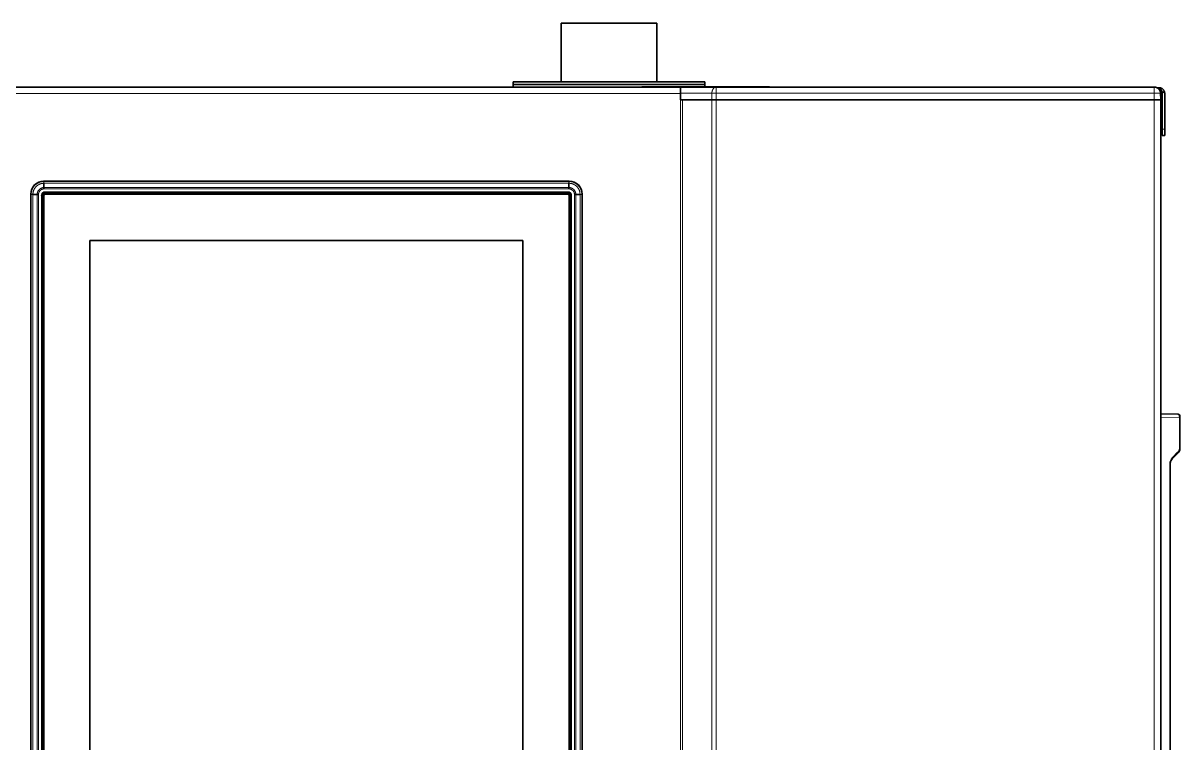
# Model space of a CAD drawing. Header units: inches. Extents: x -1096 to 3103, y -191 to 3207.
# Drawn here: x 1437.7 to 1800, y 1693.8 to 1919.1 of the extents above; entities that cross this region are included whole.
import ezdxf

# ---------------------------------------------------------------- set-up
doc = ezdxf.new("R2010")
doc.units = ezdxf.units.IN

msp = doc.modelspace()

# ---------------------------------------------------------------- linework, layer by layer
at = {"lineweight": 35}
for p, q in [((1606.18, 1919.14), (1636.18, 1919.14)), ((1606.18, 1919.14), (1606.18, 1900.74)), ((1636.18, 1900.74), (1636.18, 1919.14)), ((1409.38, 1899.14), (1643.55, 1899.14)), ((1591.18, 1900.74), (1651.18, 1900.74)), ((1591.18, 1900.74), (1591.18, 1899.94)), ((1591.18, 1899.94), (1651.18, 1899.94)), ((1591.18, 1899.94), (1591.18, 1899.14)), ((1591.18, 1899.94), (1651.18, 1899.94)), ((1631.46, 1899.24), (1671.46, 1899.24)), ((1631.46, 1899.14), (1631.46, 1899.24)), ((1643.55, 1899.14), (1643.55, 1897.14)), ((1643.56, 1898.94), (1643.55, 1898.94)), ((1643.56, 1897.18), (1643.56, 1899.14)), ((1643.56, 1899.14), (1654.81, 1899.14)), ((1651.18, 1899.94), (1651.18, 1900.74)), ((1651.18, 1899.14), (1651.18, 1899.94)), ((1654.81, 1899.14), (1791.93, 1899.14)), ((1671.46, 1899.14), (1671.46, 1899.24)), ((1793.36, 1898.94), (1792.8, 1898.94)), ((1793.36, 1898.94), (1793.41, 1898.94)), ((1793.37, 1898.94), (1793.36, 1898.94)), ((1643.55, 1897.85), (1643.55, 1897.14)), ((1643.55, 1897.14), (1643.55, 1895.14)), ((1643.55, 1895.14), (1643.55, 1897.14)), ((1644.26, 1895.14), (1643.55, 1895.14)), ((1643.56, 1897.18), (1643.56, 1895.14)), ((1653.38, 1895.14), (1644.26, 1895.14)), ((1653.38, 1895.14), (1644.26, 1895.14)), ((1654.79, 1895.14), (1653.38, 1895.14)), ((1654.79, 1895.14), (1653.38, 1895.14)), ((1791.96, 1895.14), (1654.79, 1895.14)), ((1791.96, 1895.14), (1654.79, 1895.14)), ((1793.96, 1895.14), (1791.96, 1895.14)), ((1793.96, 1895.14), (1791.96, 1895.14)), ((1793.93, 1897.18), (1793.96, 1895.14)), ((1793.96, 1895.14), (1793.96, 1263.14)), ((1794.41, 1897.66), (1794.41, 1897.14)), ((1794.41, 1897.44), (1794.41, 1897.14)), ((1794.41, 1897.14), (1794.41, 1885.94)), ((1794.41, 1897.14), (1794.41, 1885.94)), ((1795.21, 1897.14), (1795.21, 1885.94)), ((1794.41, 1883.94), (1794.41, 1885.94)), ((1795.21, 1883.94), (1794.41, 1883.94)), ((1795.21, 1883.94), (1795.21, 1885.94)), ((1608.77, 1869.64), (1444.16, 1869.64)), ((1440.16, 1865.65), (1440.16, 1492.64)), ((1444.66, 1865.89), (1608.26, 1865.89)), ((1608.26, 1865.59), (1444.66, 1865.59)), ((1612.76, 1492.64), (1612.76, 1865.65)), ((1443.91, 1493.14), (1443.91, 1865.14)), ((1444.21, 1865.14), (1444.21, 1493.14)), ((1608.71, 1493.14), (1608.71, 1865.14)), ((1609.01, 1865.14), (1609.01, 1493.14)), ((1458.66, 1851.12), (1458.66, 1634.16)), ((1594.26, 1851.12), (1458.66, 1851.12)), ((1594.26, 1634.16), (1594.26, 1851.12)), ((1793.96, 1796.79), (1799.47, 1796.69)), ((1799.96, 1796.19), (1799.96, 1795.7)), ((1799.96, 1795.7), (1799.96, 1785.97)), ((1799.38, 1784.55), (1797.55, 1782.73)), ((1796.96, 1781.31), (1796.96, 1773.23)), ((1796.96, 1773.23), (1796.96, 1590.22))]:
    msp.add_line(p, q, dxfattribs=at)
at = {"lineweight": 13}
for p, q in [((1409.38, 1897.14), (1643.55, 1897.14)), ((1643.55, 1897.14), (1643.55, 1895.14)), ((1643.55, 1895.14), (1643.55, 1263.14)), ((1653.4, 1897.18), (1643.56, 1897.18)), ((1644.26, 1895.14), (1644.26, 1263.14)), ((1653.38, 1895.14), (1653.4, 1897.18)), ((1653.38, 1895.14), (1653.38, 1263.14)), ((1791.96, 1897.18), (1654.79, 1897.18)), ((1654.79, 1897.18), (1654.79, 1895.14)), ((1654.79, 1895.14), (1654.79, 1263.14)), ((1791.96, 1895.14), (1791.96, 1897.18)), ((1791.96, 1895.14), (1791.96, 1662.88)), ((1794.41, 1897.14), (1793.93, 1897.14)), ((1794.41, 1885.94), (1795.21, 1885.94)), ((1444.16, 1869.64), (1444.23, 1869.57)), ((1444.26, 1869.57), (1608.66, 1869.57)), ((1608.7, 1869.57), (1608.77, 1869.64)), ((1440.24, 1865.57), (1440.16, 1865.65)), ((1440.24, 1492.74), (1440.24, 1865.54)), ((1440.8, 1865.58), (1440.8, 1865.54)), ((1440.8, 1865.54), (1440.8, 1492.74)), ((1442.11, 1492.74), (1442.11, 1865.54)), ((1442.55, 1865.53), (1442.55, 1492.74)), ((1444.26, 1869.01), (1444.23, 1869.01)), ((1608.66, 1869.01), (1444.26, 1869.01)), ((1444.26, 1867.69), (1608.66, 1867.69)), ((1608.66, 1867.25), (1444.26, 1867.25)), ((1444.66, 1865.89), (1444.66, 1865.59)), ((1444.68, 1866.13), (1444.68, 1866.38)), ((1444.68, 1866.38), (1608.25, 1866.38)), ((1444.68, 1866.13), (1444.91, 1865.89)), ((1608.25, 1866.13), (1444.68, 1866.13)), ((1458.19, 1865.89), (1458.2, 1865.91)), ((1458.28, 1865.89), (1458.2, 1865.91)), ((1458.95, 1865.89), (1458.95, 1865.94)), ((1458.95, 1865.94), (1460.98, 1865.94)), ((1460.98, 1865.89), (1460.98, 1865.94)), ((1461.73, 1865.91), (1461.65, 1865.89)), ((1461.73, 1865.91), (1461.74, 1865.89)), ((1498.19, 1865.89), (1498.2, 1865.91)), ((1498.28, 1865.89), (1498.2, 1865.91)), ((1498.95, 1865.89), (1498.95, 1865.94)), ((1498.95, 1865.94), (1500.98, 1865.94)), ((1500.98, 1865.89), (1500.98, 1865.94)), ((1501.73, 1865.91), (1501.65, 1865.89)), ((1501.73, 1865.91), (1501.74, 1865.89)), ((1551.19, 1865.89), (1551.2, 1865.91)), ((1551.28, 1865.89), (1551.2, 1865.91)), ((1551.95, 1865.89), (1551.95, 1865.94)), ((1551.95, 1865.94), (1553.98, 1865.94)), ((1553.98, 1865.89), (1553.98, 1865.94)), ((1554.73, 1865.91), (1554.65, 1865.89)), ((1554.73, 1865.91), (1554.74, 1865.89)), ((1591.19, 1865.89), (1591.2, 1865.91)), ((1591.28, 1865.89), (1591.2, 1865.91)), ((1591.95, 1865.89), (1591.95, 1865.94)), ((1591.95, 1865.94), (1593.98, 1865.94)), ((1593.98, 1865.89), (1593.98, 1865.94)), ((1594.73, 1865.91), (1594.65, 1865.89)), ((1594.73, 1865.91), (1594.74, 1865.89)), ((1608.02, 1865.89), (1608.25, 1866.13)), ((1608.25, 1866.13), (1608.25, 1866.38)), ((1608.26, 1865.59), (1608.26, 1865.89)), ((1608.7, 1869.01), (1608.66, 1869.01)), ((1610.38, 1492.75), (1610.38, 1865.53)), ((1610.81, 1865.54), (1610.81, 1492.74)), ((1612.13, 1865.54), (1612.13, 1865.58)), ((1612.13, 1492.74), (1612.13, 1865.54)), ((1612.76, 1865.65), (1612.69, 1865.57)), ((1612.69, 1865.54), (1612.69, 1492.74)), ((1443.43, 1865.13), (1443.68, 1865.13)), ((1443.43, 1493.15), (1443.43, 1865.13)), ((1443.91, 1864.89), (1443.68, 1865.13)), ((1443.68, 1865.13), (1443.68, 1493.15)), ((1443.91, 1865.14), (1444.21, 1865.14)), ((1608.71, 1865.14), (1609.01, 1865.14)), ((1609.25, 1865.13), (1609.01, 1864.89)), ((1609.25, 1865.13), (1609.5, 1865.13)), ((1609.25, 1493.15), (1609.25, 1865.13)), ((1609.5, 1865.13), (1609.5, 1493.15)), ((1443.9, 1822.41), (1443.91, 1822.42)), ((1443.9, 1822.41), (1443.91, 1822.32)), ((1609.01, 1822.42), (1609.03, 1822.41)), ((1609.01, 1822.32), (1609.03, 1822.41)), ((1443.91, 1821.66), (1443.86, 1821.66)), ((1443.86, 1819.62), (1443.86, 1821.66)), ((1443.91, 1819.62), (1443.86, 1819.62)), ((1443.91, 1818.96), (1443.9, 1818.87)), ((1443.91, 1818.86), (1443.9, 1818.87)), ((1609.07, 1821.66), (1609.01, 1821.66)), ((1609.07, 1819.62), (1609.01, 1819.62)), ((1609.03, 1818.87), (1609.01, 1818.96)), ((1609.03, 1818.87), (1609.01, 1818.86)), ((1609.07, 1821.66), (1609.07, 1819.62)), ((1799.82, 1795.7), (1793.96, 1795.8)), ((1799.96, 1795.7), (1799.82, 1795.7)), ((1799.82, 1785.97), (1799.82, 1795.7)), ((1799.96, 1785.97), (1799.82, 1785.97)), ((1443.9, 1782.41), (1443.91, 1782.42)), ((1443.9, 1782.41), (1443.91, 1782.32)), ((1609.01, 1782.42), (1609.03, 1782.41)), ((1609.01, 1782.32), (1609.03, 1782.41)), ((1797.55, 1783.08), (1799.38, 1784.91)), ((1443.91, 1781.66), (1443.86, 1781.66)), ((1443.86, 1779.62), (1443.86, 1781.66)), ((1443.91, 1779.62), (1443.86, 1779.62)), ((1443.91, 1778.96), (1443.9, 1778.87)), ((1443.91, 1778.86), (1443.9, 1778.87)), ((1609.07, 1781.66), (1609.01, 1781.66)), ((1609.07, 1779.62), (1609.01, 1779.62)), ((1609.03, 1778.87), (1609.01, 1778.96)), ((1609.03, 1778.87), (1609.01, 1778.86)), ((1609.07, 1781.66), (1609.07, 1779.62)), ((1796.96, 1781.31), (1796.82, 1781.31)), ((1796.82, 1773.23), (1796.82, 1781.31)), ((1796.82, 1590.22), (1796.82, 1773.23)), ((1443.9, 1742.41), (1443.91, 1742.42)), ((1443.9, 1742.41), (1443.91, 1742.32)), ((1609.01, 1742.42), (1609.03, 1742.41)), ((1609.01, 1742.32), (1609.03, 1742.41)), ((1443.91, 1741.66), (1443.86, 1741.66)), ((1443.86, 1739.62), (1443.86, 1741.66)), ((1443.91, 1739.62), (1443.86, 1739.62)), ((1443.91, 1738.96), (1443.9, 1738.87)), ((1443.91, 1738.86), (1443.9, 1738.87)), ((1609.07, 1741.66), (1609.01, 1741.66)), ((1609.07, 1739.62), (1609.01, 1739.62)), ((1609.03, 1738.87), (1609.01, 1738.96)), ((1609.03, 1738.87), (1609.01, 1738.86)), ((1609.07, 1741.66), (1609.07, 1739.62)), ((1443.91, 1701.66), (1443.86, 1701.66)), ((1443.86, 1699.62), (1443.86, 1701.66)), ((1443.91, 1699.62), (1443.86, 1699.62)), ((1443.9, 1702.41), (1443.91, 1702.42)), ((1443.9, 1702.41), (1443.91, 1702.32)), ((1443.91, 1698.96), (1443.9, 1698.87)), ((1609.01, 1702.42), (1609.03, 1702.41)), ((1609.01, 1702.32), (1609.03, 1702.41)), ((1609.07, 1701.66), (1609.01, 1701.66)), ((1609.07, 1699.62), (1609.01, 1699.62)), ((1609.03, 1698.87), (1609.01, 1698.96)), ((1609.07, 1701.66), (1609.07, 1699.62)), ((1443.91, 1698.86), (1443.9, 1698.87)), ((1609.03, 1698.87), (1609.01, 1698.86))]:
    msp.add_line(p, q, dxfattribs=at)
at = {"lineweight": 35}
for centre, radius, start, end in [((1793.41, 1897.14), 1.8, 0, 16.8722), ((1792.41, 1885.94), 2, 320.895, 0), ((1444.66, 1865.14), 0.75, 90, 180), ((1444.66, 1865.14), 0.45, 90, 180), ((1608.26, 1865.14), 0.75, 0, 90), ((1608.26, 1865.14), 0.45, 0, 90), ((1799.46, 1796.19), 0.5, 0, 89), ((1797.96, 1785.97), 2, 315, 0), ((1798.96, 1781.31), 2, 135, 180)]:
    msp.add_arc(centre, radius, start, end, dxfattribs=at)
at = {"lineweight": 13}
for centre, radius, start, end in [((1798.32, 1785.97), 1.5, 315, 0), ((1799.32, 1781.31), 2.5, 135, 180)]:
    msp.add_arc(centre, radius, start, end, dxfattribs=at)
at = {"lineweight": 35}
for centre, major_axis in [((1444.17, 1865.64), (2.84, -2.84)), ((1608.76, 1865.64), (-2.84, -2.84))]:
    msp.add_ellipse(centre, major_axis=major_axis, ratio=0.997265, start_param=2.357564, end_param=3.925621, dxfattribs=at)
at = {"lineweight": 13}
for centre, major_axis, ratio, start_param, end_param in [((1444.23, 1868.57), (0, 1), 0.006145, 0.052361, 1.118096), ((1608.7, 1868.57), (0, 1), 0.006278, 5.165088, 6.230824), ((1441.24, 1865.57), (-1, 0), 0.006278, 5.165088, 6.230824), ((1444.68, 1865.13), (-0.886, 0.886), 0.997265, 5.499157, 7.067214), ((1444.68, 1865.13), (-0.71, 0.71), 0.995904, 5.499157, 7.067214), ((1458.95, 1865.9), (0.75, 0), 0.052408, 1.570796, 3.106686), ((1460.98, 1865.9), (0.75, 0), 0.052408, 0.034907, 1.570796), ((1498.95, 1865.9), (0.75, 0), 0.052408, 1.570796, 3.106686), ((1500.98, 1865.9), (0.75, 0), 0.052408, 0.034907, 1.570796), ((1551.95, 1865.9), (0.75, 0), 0.052408, 1.570796, 3.106686), ((1553.98, 1865.9), (0.75, 0), 0.052408, 0.034907, 1.570796), ((1591.95, 1865.9), (0.75, 0), 0.052408, 1.570796, 3.106686), ((1593.98, 1865.9), (0.75, 0), 0.052408, 0.034907, 1.570796), ((1608.25, 1865.13), (0.886, 0.886), 0.997265, 5.499157, 7.067214), ((1608.25, 1865.13), (0.71, 0.71), 0.995904, 5.499157, 7.067214), ((1611.69, 1865.57), (-1, 0), 0.006145, 3.193954, 4.259688), ((1443.9, 1821.66), (0, 0.75), 0.052408, 0.034907, 1.570796), ((1609.03, 1821.66), (0, 0.75), 0.052408, 4.712389, 6.248279), ((1443.9, 1819.62), (0, 0.75), 0.052408, 1.570796, 3.106686), ((1609.03, 1819.62), (0, 0.75), 0.052408, 3.176499, 4.712389), ((1799.46, 1795.69), (0.01, 1), 0.353496, 4.721204, 6.27966), ((1443.9, 1781.66), (0, 0.75), 0.052408, 0.034907, 1.570796), ((1609.03, 1781.66), (0, 0.75), 0.052408, 4.712389, 6.248279), ((1797.2, 1783.08), (0.354, -0.354), 0.57735, 0, 1.047198), ((1799.02, 1784.91), (0.354, -0.354), 0.57735, 0, 1.047198), ((1443.9, 1779.62), (0, 0.75), 0.052408, 1.570796, 3.106686), ((1609.03, 1779.62), (0, 0.75), 0.052408, 3.176499, 4.712389), ((1443.9, 1741.66), (0, 0.75), 0.052408, 0.034907, 1.570796), ((1609.03, 1741.66), (0, 0.75), 0.052408, 4.712389, 6.248279), ((1443.9, 1739.62), (0, 0.75), 0.052408, 1.570796, 3.106686), ((1609.03, 1739.62), (0, 0.75), 0.052408, 3.176499, 4.712389), ((1443.9, 1701.66), (0, 0.75), 0.052408, 0.034907, 1.570796), ((1443.9, 1699.62), (0, 0.75), 0.052408, 1.570796, 3.106686), ((1609.03, 1701.66), (0, 0.75), 0.052408, 4.712389, 6.248279), ((1609.03, 1699.62), (0, 0.75), 0.052408, 3.176499, 4.712389)]:
    msp.add_ellipse(centre, major_axis=major_axis, ratio=ratio, start_param=start_param, end_param=end_param, dxfattribs=at)
for points, knots in [([(1653.4, 1897.18), (1653.4, 1897.18), (1653.4, 1897.2), (1653.4, 1897.22), (1653.41, 1897.24), (1653.41, 1897.26), (1653.41, 1897.29), (1653.41, 1897.31), (1653.41, 1897.33), (1653.41, 1897.35), (1653.41, 1897.38), (1653.42, 1897.4), (1653.42, 1897.42), (1653.42, 1897.44), (1653.42, 1897.47), (1653.42, 1897.49), (1653.43, 1897.51), (1653.43, 1897.53), (1653.43, 1897.56), (1653.44, 1897.58), (1653.44, 1897.6), (1653.44, 1897.62), (1653.45, 1897.65), (1653.45, 1897.67), (1653.46, 1897.69), (1653.46, 1897.71), (1653.47, 1897.73), (1653.47, 1897.76), (1653.48, 1897.78), (1653.48, 1897.8), (1653.49, 1897.82), (1653.49, 1897.84), (1653.5, 1897.87), (1653.51, 1897.89), (1653.51, 1897.91), (1653.52, 1897.93), (1653.52, 1897.95), (1653.53, 1897.97), (1653.54, 1898), (1653.55, 1898.02), (1653.55, 1898.04), (1653.56, 1898.06), (1653.57, 1898.08), (1653.58, 1898.1), (1653.58, 1898.12), (1653.59, 1898.14), (1653.6, 1898.16), (1653.61, 1898.19), (1653.62, 1898.21), (1653.63, 1898.23), (1653.64, 1898.25), (1653.65, 1898.27), (1653.66, 1898.29), (1653.67, 1898.31), (1653.68, 1898.33), (1653.69, 1898.35), (1653.7, 1898.36), (1653.71, 1898.38), (1653.72, 1898.4), (1653.73, 1898.42), (1653.74, 1898.44), (1653.75, 1898.46), (1653.76, 1898.48), (1653.77, 1898.5), (1653.79, 1898.51), (1653.8, 1898.53), (1653.81, 1898.55), (1653.82, 1898.57), (1653.84, 1898.58), (1653.85, 1898.6), (1653.86, 1898.62), (1653.87, 1898.63), (1653.89, 1898.65), (1653.9, 1898.67), (1653.91, 1898.68), (1653.93, 1898.7), (1653.94, 1898.72), (1653.96, 1898.73), (1653.97, 1898.75), (1653.99, 1898.77), (1654.01, 1898.78), (1654.02, 1898.8), (1654.04, 1898.82), (1654.06, 1898.83), (1654.08, 1898.85), (1654.1, 1898.86), (1654.11, 1898.88), (1654.13, 1898.9), (1654.15, 1898.91), (1654.18, 1898.93), (1654.2, 1898.94), (1654.22, 1898.96), (1654.24, 1898.97), (1654.26, 1898.98), (1654.29, 1899), (1654.31, 1899.01), (1654.33, 1899.02), (1654.36, 1899.04), (1654.38, 1899.05), (1654.41, 1899.06), (1654.43, 1899.07), (1654.46, 1899.08), (1654.49, 1899.09), (1654.51, 1899.1), (1654.54, 1899.1), (1654.57, 1899.11), (1654.6, 1899.12), (1654.63, 1899.12), (1654.66, 1899.13), (1654.69, 1899.13), (1654.72, 1899.14), (1654.75, 1899.14), (1654.78, 1899.14), (1654.8, 1899.14), (1654.81, 1899.14)], [0, 0, 0, 0, 0.007157, 0.014326, 0.021509, 0.028704, 0.035913, 0.043134, 0.050368, 0.057615, 0.064875, 0.072147, 0.079433, 0.086731, 0.094043, 0.101367, 0.108704, 0.116055, 0.123418, 0.130793, 0.138182, 0.145584, 0.152998, 0.160426, 0.167866, 0.175319, 0.182786, 0.190265, 0.197756, 0.205261, 0.212779, 0.22031, 0.227853, 0.235409, 0.242979, 0.250561, 0.258156, 0.265764, 0.273385, 0.281018, 0.288665, 0.296325, 0.303997, 0.311682, 0.31938, 0.327092, 0.334816, 0.342552, 0.350302, 0.358065, 0.36584, 0.373629, 0.38143, 0.389244, 0.397072, 0.404912, 0.412765, 0.42063, 0.428509, 0.436401, 0.444305, 0.452223, 0.460153, 0.468096, 0.476052, 0.484021, 0.492003, 0.499998, 0.507469, 0.515091, 0.522865, 0.530789, 0.538864, 0.547091, 0.555468, 0.563997, 0.572677, 0.581507, 0.590489, 0.599622, 0.608905, 0.61834, 0.627926, 0.637663, 0.647551, 0.65759, 0.66778, 0.678121, 0.688613, 0.699256, 0.71005, 0.720995, 0.732091, 0.743338, 0.754737, 0.766286, 0.777986, 0.789838, 0.80184, 0.813993, 0.826298, 0.838753, 0.85136, 0.864117, 0.877026, 0.890086, 0.903296, 0.916658, 0.930171, 0.943835, 0.957649, 0.971615, 0.985732, 1, 1, 1, 1]), ([(1654.79, 1897.18), (1654.79, 1897.43), (1654.79, 1897.69), (1654.79, 1898.17), (1654.8, 1898.39), (1654.8, 1898.75), (1654.8, 1898.89), (1654.8, 1899.09), (1654.81, 1899.14), (1654.81, 1899.14)], [0, 0, 0, 0, 0.25, 0.25, 0.5, 0.5, 0.75, 0.75, 1, 1, 1, 1]), ([(1791.96, 1897.18), (1791.96, 1897.18), (1791.96, 1897.2), (1791.96, 1897.22), (1791.96, 1897.24), (1791.96, 1897.26), (1791.96, 1897.29), (1791.96, 1897.31), (1791.96, 1897.33), (1791.96, 1897.35), (1791.96, 1897.38), (1791.96, 1897.4), (1791.96, 1897.42), (1791.96, 1897.44), (1791.96, 1897.47), (1791.96, 1897.49), (1791.96, 1897.51), (1791.96, 1897.53), (1791.96, 1897.56), (1791.96, 1897.58), (1791.96, 1897.6), (1791.96, 1897.62), (1791.96, 1897.65), (1791.96, 1897.67), (1791.96, 1897.69), (1791.96, 1897.71), (1791.96, 1897.73), (1791.96, 1897.76), (1791.96, 1897.78), (1791.96, 1897.8), (1791.96, 1897.82), (1791.96, 1897.84), (1791.96, 1897.87), (1791.96, 1897.89), (1791.96, 1897.91), (1791.96, 1897.93), (1791.96, 1897.95), (1791.96, 1897.97), (1791.96, 1898), (1791.96, 1898.02), (1791.96, 1898.04), (1791.96, 1898.06), (1791.96, 1898.08), (1791.96, 1898.1), (1791.96, 1898.12), (1791.96, 1898.14), (1791.96, 1898.16), (1791.96, 1898.19), (1791.96, 1898.21), (1791.96, 1898.23), (1791.96, 1898.25), (1791.96, 1898.27), (1791.96, 1898.29), (1791.96, 1898.31), (1791.96, 1898.33), (1791.96, 1898.35), (1791.96, 1898.36), (1791.96, 1898.38), (1791.96, 1898.4), (1791.96, 1898.42), (1791.96, 1898.44), (1791.96, 1898.46), (1791.96, 1898.48), (1791.96, 1898.5), (1791.95, 1898.51), (1791.95, 1898.53), (1791.95, 1898.55), (1791.95, 1898.57), (1791.95, 1898.58), (1791.95, 1898.6), (1791.95, 1898.62), (1791.95, 1898.63), (1791.95, 1898.65), (1791.95, 1898.67), (1791.95, 1898.68), (1791.95, 1898.7), (1791.95, 1898.72), (1791.95, 1898.73), (1791.95, 1898.75), (1791.95, 1898.77), (1791.95, 1898.78), (1791.95, 1898.8), (1791.95, 1898.82), (1791.95, 1898.83), (1791.95, 1898.85), (1791.95, 1898.86), (1791.95, 1898.88), (1791.95, 1898.9), (1791.95, 1898.91), (1791.94, 1898.93), (1791.94, 1898.94), (1791.94, 1898.96), (1791.94, 1898.97), (1791.94, 1898.98), (1791.94, 1899), (1791.94, 1899.01), (1791.94, 1899.02), (1791.94, 1899.04), (1791.94, 1899.05), (1791.94, 1899.06), (1791.94, 1899.07), (1791.94, 1899.08), (1791.94, 1899.09), (1791.94, 1899.1), (1791.94, 1899.1), (1791.94, 1899.11), (1791.93, 1899.12), (1791.93, 1899.12), (1791.93, 1899.13), (1791.93, 1899.13), (1791.93, 1899.14), (1791.93, 1899.14), (1791.93, 1899.14), (1791.93, 1899.14), (1791.93, 1899.14)], [0, 0, 0, 0, 0.007156, 0.014325, 0.021507, 0.028702, 0.03591, 0.043131, 0.050365, 0.057611, 0.06487, 0.072143, 0.079428, 0.086726, 0.094037, 0.101361, 0.108698, 0.116047, 0.12341, 0.130785, 0.138174, 0.145575, 0.152989, 0.160416, 0.167856, 0.175309, 0.182774, 0.190253, 0.197745, 0.205249, 0.212766, 0.220297, 0.22784, 0.235396, 0.242965, 0.250546, 0.258141, 0.265749, 0.273369, 0.281003, 0.288649, 0.296308, 0.30398, 0.311665, 0.319363, 0.327074, 0.334798, 0.342535, 0.350284, 0.358047, 0.365822, 0.37361, 0.381411, 0.389225, 0.397052, 0.404892, 0.412745, 0.420611, 0.428489, 0.436381, 0.444285, 0.452202, 0.460133, 0.468076, 0.476032, 0.484001, 0.491983, 0.499977, 0.507449, 0.515071, 0.522844, 0.530769, 0.538844, 0.547071, 0.555449, 0.563977, 0.572657, 0.581488, 0.59047, 0.599603, 0.608887, 0.618322, 0.627908, 0.637645, 0.647533, 0.657572, 0.667763, 0.678104, 0.688596, 0.69924, 0.710034, 0.72098, 0.732077, 0.743324, 0.754723, 0.766273, 0.777974, 0.789826, 0.801829, 0.813983, 0.826288, 0.838744, 0.851351, 0.864109, 0.877019, 0.890079, 0.90329, 0.916653, 0.930166, 0.943831, 0.957647, 0.971613, 0.985731, 1, 1, 1, 1]), ([(1654.79, 1897.18), (1654.66, 1897.18), (1654.54, 1897.18), (1654.28, 1897.18), (1654.16, 1897.18), (1653.92, 1897.18), (1653.81, 1897.18), (1653.59, 1897.18), (1653.49, 1897.18), (1653.4, 1897.18)], [0, 0, 0, 0, 0.25, 0.25, 0.5, 0.5, 0.75, 0.75, 1, 1, 1, 1]), ([(1793.93, 1897.18), (1793.93, 1897.18), (1793.92, 1897.18), (1793.87, 1897.18), (1793.83, 1897.18), (1793.73, 1897.18), (1793.67, 1897.18), (1793.53, 1897.18), (1793.44, 1897.18), (1793.26, 1897.18), (1793.16, 1897.18), (1792.95, 1897.18), (1792.83, 1897.18), (1792.6, 1897.18), (1792.47, 1897.18), (1792.22, 1897.18), (1792.09, 1897.18), (1791.96, 1897.18)], [0, 0, 0, 0, 0.125, 0.125, 0.25, 0.25, 0.375, 0.375, 0.5, 0.5, 0.625, 0.625, 0.75, 0.75, 0.875, 0.875, 1, 1, 1, 1]), ([(1440.24, 1865.57), (1440.24, 1865.7), (1440.24, 1865.83), (1440.26, 1866.03), (1440.27, 1866.1), (1440.29, 1866.19), (1440.29, 1866.23), (1440.3, 1866.29), (1440.31, 1866.32), (1440.34, 1866.48), (1440.37, 1866.61), (1440.45, 1866.86), (1440.49, 1866.98), (1440.57, 1867.16), (1440.61, 1867.25), (1440.65, 1867.34), (1440.68, 1867.4), (1440.7, 1867.43), (1440.77, 1867.57), (1440.84, 1867.69), (1440.99, 1867.9), (1441.06, 1868.01), (1441.19, 1868.16), (1441.23, 1868.21), (1441.32, 1868.3), (1441.36, 1868.35), (1441.5, 1868.49), (1441.6, 1868.58), (1441.8, 1868.74), (1441.91, 1868.82), (1442.12, 1868.97), (1442.23, 1869.03), (1442.38, 1869.11), (1442.41, 1869.12), (1442.47, 1869.15), (1442.5, 1869.17), (1442.58, 1869.21), (1442.64, 1869.24), (1442.83, 1869.31), (1442.95, 1869.36), (1443.2, 1869.43), (1443.32, 1869.46), (1443.51, 1869.5), (1443.58, 1869.51), (1443.68, 1869.53), (1443.71, 1869.53), (1443.77, 1869.54), (1443.81, 1869.54), (1443.97, 1869.56), (1444.1, 1869.57), (1444.23, 1869.57)], [0, 0, 0, 0, 0.0625, 0.0625, 0.09375, 0.09375, 0.109375, 0.109375, 0.125, 0.125, 0.1875, 0.1875, 0.25, 0.25, 0.28125, 0.296875, 0.296875, 0.3125, 0.3125, 0.375, 0.375, 0.4375, 0.4375, 0.46875, 0.46875, 0.5, 0.5, 0.5625, 0.5625, 0.625, 0.625, 0.6875, 0.6875, 0.703125, 0.703125, 0.71875, 0.71875, 0.75, 0.75, 0.8125, 0.8125, 0.875, 0.875, 0.90625, 0.90625, 0.921875, 0.921875, 0.9375, 0.9375, 1, 1, 1, 1]), ([(1444.26, 1869.57), (1444.26, 1869.56), (1444.26, 1869.55), (1444.26, 1869.49), (1444.26, 1869.45), (1444.26, 1869.35), (1444.26, 1869.29), (1444.26, 1869.16), (1444.26, 1869.09), (1444.26, 1869.01)], [0, 0, 0, 0, 0.25, 0.25, 0.5, 0.5, 0.75, 0.75, 1, 1, 1, 1]), ([(1608.66, 1869.57), (1608.66, 1869.56), (1608.66, 1869.55), (1608.66, 1869.49), (1608.66, 1869.45), (1608.67, 1869.35), (1608.67, 1869.29), (1608.67, 1869.16), (1608.67, 1869.09), (1608.67, 1869.01)], [0, 0, 0, 0, 0.25, 0.25, 0.5, 0.5, 0.75, 0.75, 1, 1, 1, 1]), ([(1608.7, 1869.57), (1608.83, 1869.57), (1608.96, 1869.56), (1609.15, 1869.54), (1609.22, 1869.53), (1609.32, 1869.52), (1609.35, 1869.51), (1609.41, 1869.5), (1609.45, 1869.5), (1609.61, 1869.46), (1609.73, 1869.43), (1609.98, 1869.36), (1610.11, 1869.31), (1610.29, 1869.24), (1610.38, 1869.2), (1610.46, 1869.15), (1610.52, 1869.12), (1610.55, 1869.11), (1610.7, 1869.03), (1610.81, 1868.96), (1611.03, 1868.82), (1611.13, 1868.74), (1611.28, 1868.62), (1611.33, 1868.57), (1611.43, 1868.49), (1611.48, 1868.44), (1611.61, 1868.3), (1611.7, 1868.2), (1611.87, 1868), (1611.94, 1867.9), (1612.09, 1867.68), (1612.16, 1867.57), (1612.23, 1867.43), (1612.25, 1867.4), (1612.28, 1867.34), (1612.29, 1867.31), (1612.33, 1867.22), (1612.36, 1867.16), (1612.44, 1866.98), (1612.48, 1866.86), (1612.56, 1866.61), (1612.59, 1866.48), (1612.63, 1866.29), (1612.64, 1866.23), (1612.65, 1866.13), (1612.66, 1866.1), (1612.66, 1866.03), (1612.67, 1866), (1612.68, 1865.84), (1612.69, 1865.7), (1612.69, 1865.57)], [0, 0, 0, 0, 0.0625, 0.0625, 0.09375, 0.09375, 0.109375, 0.109375, 0.125, 0.125, 0.1875, 0.1875, 0.25, 0.25, 0.28125, 0.296875, 0.296875, 0.3125, 0.3125, 0.375, 0.375, 0.4375, 0.4375, 0.46875, 0.46875, 0.5, 0.5, 0.5625, 0.5625, 0.625, 0.625, 0.6875, 0.6875, 0.703125, 0.703125, 0.71875, 0.71875, 0.75, 0.75, 0.8125, 0.8125, 0.875, 0.875, 0.90625, 0.90625, 0.921875, 0.921875, 0.9375, 0.9375, 1, 1, 1, 1]), ([(1440.24, 1865.54), (1440.24, 1865.54), (1440.26, 1865.54), (1440.32, 1865.54), (1440.35, 1865.54), (1440.45, 1865.54), (1440.51, 1865.54), (1440.64, 1865.54), (1440.72, 1865.54), (1440.8, 1865.54)], [0, 0, 0, 0, 0.25, 0.25, 0.5, 0.5, 0.75, 0.75, 1, 1, 1, 1]), ([(1444.23, 1869.01), (1444.11, 1869), (1444, 1869), (1443.86, 1868.98), (1443.83, 1868.98), (1443.78, 1868.97), (1443.75, 1868.97), (1443.67, 1868.96), (1443.61, 1868.95), (1443.45, 1868.91), (1443.34, 1868.89), (1443.13, 1868.82), (1443.02, 1868.78), (1442.87, 1868.72), (1442.81, 1868.7), (1442.74, 1868.66), (1442.71, 1868.65), (1442.66, 1868.62), (1442.54, 1868.56), (1442.42, 1868.49), (1442.23, 1868.36), (1442.05, 1868.23), (1441.89, 1868.08), (1441.77, 1867.96), (1441.73, 1867.92), (1441.65, 1867.84), (1441.62, 1867.79), (1441.51, 1867.66), (1441.44, 1867.57), (1441.32, 1867.39), (1441.26, 1867.29), (1441.2, 1867.17), (1441.18, 1867.14), (1441.16, 1867.09), (1441.12, 1867.02), (1441.09, 1866.94), (1441.02, 1866.79), (1440.98, 1866.68), (1440.92, 1866.47), (1440.89, 1866.36), (1440.86, 1866.22), (1440.86, 1866.19), (1440.85, 1866.14), (1440.84, 1866.11), (1440.83, 1866.03), (1440.82, 1865.97), (1440.81, 1865.8), (1440.8, 1865.69), (1440.8, 1865.58)], [0, 0, 0, 0, 0.0625, 0.0625, 0.078125, 0.078125, 0.09375, 0.09375, 0.125, 0.125, 0.1875, 0.1875, 0.25, 0.25, 0.28125, 0.28125, 0.296875, 0.296875, 0.3125, 0.375, 0.375, 0.4375, 0.5, 0.5, 0.53125, 0.53125, 0.5625, 0.5625, 0.625, 0.625, 0.6875, 0.6875, 0.703125, 0.703125, 0.71875, 0.75, 0.75, 0.8125, 0.8125, 0.875, 0.875, 0.890625, 0.890625, 0.90625, 0.90625, 0.9375, 0.9375, 1, 1, 1, 1]), ([(1442.11, 1865.54), (1442.11, 1865.54), (1442.11, 1865.55), (1442.11, 1865.55), (1442.11, 1865.56), (1442.12, 1865.57), (1442.12, 1865.6), (1442.12, 1865.66), (1442.13, 1865.72), (1442.14, 1865.82), (1442.15, 1865.89), (1442.18, 1866.02), (1442.2, 1866.09), (1442.23, 1866.19), (1442.24, 1866.22), (1442.27, 1866.29), (1442.28, 1866.32), (1442.32, 1866.42), (1442.35, 1866.48), (1442.42, 1866.6), (1442.49, 1866.72), (1442.57, 1866.84), (1442.64, 1866.92), (1442.66, 1866.94), (1442.71, 1867), (1442.74, 1867.02), (1442.81, 1867.09), (1442.91, 1867.19), (1443.02, 1867.27), (1443.11, 1867.33), (1443.14, 1867.35), (1443.18, 1867.38), (1443.2, 1867.39), (1443.23, 1867.4), (1443.25, 1867.41), (1443.32, 1867.45), (1443.38, 1867.48), (1443.51, 1867.54), (1443.58, 1867.56), (1443.71, 1867.61), (1443.78, 1867.62), (1443.88, 1867.65), (1443.92, 1867.65), (1443.98, 1867.67), (1444.02, 1867.67), (1444.09, 1867.68), (1444.12, 1867.68), (1444.18, 1867.69), (1444.2, 1867.69), (1444.23, 1867.69), (1444.25, 1867.69), (1444.25, 1867.69), (1444.26, 1867.69), (1444.26, 1867.69)], [0, 0, 0, 0, 0.001953, 0.001953, 0.003906, 0.007812, 0.015625, 0.03125, 0.0625, 0.0625, 0.125, 0.125, 0.1875, 0.1875, 0.21875, 0.21875, 0.25, 0.25, 0.3125, 0.3125, 0.375, 0.4375, 0.4375, 0.46875, 0.46875, 0.5, 0.5, 0.5625, 0.625, 0.625, 0.65625, 0.65625, 0.671875, 0.671875, 0.6875, 0.6875, 0.75, 0.75, 0.8125, 0.8125, 0.875, 0.875, 0.90625, 0.90625, 0.9375, 0.9375, 0.96875, 0.96875, 0.984375, 0.992187, 0.996094, 0.996094, 1, 1, 1, 1]), ([(1444.26, 1867.25), (1444.21, 1867.25), (1444.15, 1867.25), (1444.07, 1867.24), (1444.04, 1867.23), (1443.99, 1867.22), (1443.96, 1867.22), (1443.88, 1867.2), (1443.82, 1867.19), (1443.72, 1867.15), (1443.66, 1867.13), (1443.56, 1867.09), (1443.51, 1867.06), (1443.44, 1867.02), (1443.41, 1867.01), (1443.37, 1866.98), (1443.34, 1866.96), (1443.27, 1866.92), (1443.23, 1866.88), (1443.14, 1866.81), (1443.1, 1866.77), (1443.04, 1866.72), (1443.02, 1866.7), (1442.99, 1866.65), (1442.97, 1866.63), (1442.92, 1866.57), (1442.85, 1866.48), (1442.79, 1866.38), (1442.74, 1866.28), (1442.71, 1866.23), (1442.68, 1866.16), (1442.67, 1866.13), (1442.65, 1866.08), (1442.64, 1866.05), (1442.62, 1865.97), (1442.6, 1865.92), (1442.58, 1865.81), (1442.57, 1865.75), (1442.56, 1865.64), (1442.55, 1865.59), (1442.55, 1865.53)], [0, 0, 0, 0, 0.0625, 0.0625, 0.09375, 0.09375, 0.125, 0.125, 0.1875, 0.1875, 0.25, 0.25, 0.3125, 0.3125, 0.34375, 0.34375, 0.375, 0.375, 0.4375, 0.4375, 0.5, 0.5, 0.53125, 0.53125, 0.5625, 0.5625, 0.625, 0.6875, 0.6875, 0.75, 0.75, 0.78125, 0.78125, 0.8125, 0.8125, 0.875, 0.875, 0.9375, 0.9375, 1, 1, 1, 1]), ([(1608.66, 1867.69), (1608.67, 1867.69), (1608.67, 1867.69), (1608.67, 1867.69), (1608.68, 1867.69), (1608.7, 1867.69), (1608.73, 1867.69), (1608.79, 1867.68), (1608.84, 1867.68), (1608.94, 1867.67), (1609.01, 1867.66), (1609.15, 1867.63), (1609.22, 1867.61), (1609.32, 1867.58), (1609.35, 1867.56), (1609.41, 1867.54), (1609.45, 1867.53), (1609.54, 1867.48), (1609.61, 1867.45), (1609.73, 1867.39), (1609.85, 1867.31), (1609.96, 1867.23), (1610.04, 1867.16), (1610.07, 1867.14), (1610.12, 1867.09), (1610.14, 1867.07), (1610.22, 1867), (1610.31, 1866.89), (1610.39, 1866.78), (1610.45, 1866.69), (1610.47, 1866.67), (1610.5, 1866.62), (1610.51, 1866.61), (1610.53, 1866.57), (1610.54, 1866.56), (1610.58, 1866.48), (1610.61, 1866.42), (1610.66, 1866.29), (1610.69, 1866.23), (1610.73, 1866.09), (1610.75, 1866.03), (1610.77, 1865.92), (1610.78, 1865.89), (1610.79, 1865.82), (1610.79, 1865.79), (1610.8, 1865.72), (1610.81, 1865.68), (1610.81, 1865.63), (1610.81, 1865.6), (1610.81, 1865.57), (1610.81, 1865.56), (1610.81, 1865.55), (1610.81, 1865.55), (1610.81, 1865.54)], [0, 0, 0, 0, 0.001953, 0.001953, 0.003906, 0.007813, 0.015625, 0.03125, 0.0625, 0.0625, 0.125, 0.125, 0.1875, 0.1875, 0.21875, 0.21875, 0.25, 0.25, 0.3125, 0.3125, 0.375, 0.4375, 0.4375, 0.46875, 0.46875, 0.5, 0.5, 0.5625, 0.625, 0.625, 0.65625, 0.65625, 0.671875, 0.671875, 0.6875, 0.6875, 0.75, 0.75, 0.8125, 0.8125, 0.875, 0.875, 0.90625, 0.90625, 0.9375, 0.9375, 0.96875, 0.96875, 0.984375, 0.992187, 0.996094, 0.996094, 1, 1, 1, 1]), ([(1610.38, 1865.53), (1610.38, 1865.59), (1610.37, 1865.64), (1610.36, 1865.73), (1610.36, 1865.76), (1610.35, 1865.81), (1610.34, 1865.84), (1610.33, 1865.92), (1610.31, 1865.97), (1610.28, 1866.08), (1610.26, 1866.13), (1610.22, 1866.23), (1610.19, 1866.28), (1610.15, 1866.36), (1610.14, 1866.38), (1610.11, 1866.43), (1610.09, 1866.45), (1610.05, 1866.52), (1609.98, 1866.61), (1609.91, 1866.7), (1609.83, 1866.77), (1609.79, 1866.81), (1609.7, 1866.88), (1609.61, 1866.95), (1609.51, 1867.01), (1609.42, 1867.06), (1609.37, 1867.09), (1609.29, 1867.12), (1609.26, 1867.13), (1609.21, 1867.15), (1609.18, 1867.16), (1609.1, 1867.19), (1609.05, 1867.2), (1608.94, 1867.22), (1608.89, 1867.23), (1608.78, 1867.25), (1608.72, 1867.25), (1608.66, 1867.25)], [0, 0, 0, 0, 0.0625, 0.0625, 0.09375, 0.09375, 0.125, 0.125, 0.1875, 0.1875, 0.25, 0.25, 0.3125, 0.3125, 0.34375, 0.34375, 0.375, 0.375, 0.4375, 0.5, 0.5, 0.5625, 0.5625, 0.625, 0.6875, 0.6875, 0.75, 0.75, 0.78125, 0.78125, 0.8125, 0.8125, 0.875, 0.875, 0.9375, 0.9375, 1, 1, 1, 1]), ([(1612.13, 1865.58), (1612.13, 1865.69), (1612.12, 1865.8), (1612.11, 1865.94), (1612.1, 1865.97), (1612.1, 1866.03), (1612.09, 1866.06), (1612.08, 1866.14), (1612.07, 1866.19), (1612.04, 1866.36), (1612.01, 1866.47), (1611.95, 1866.68), (1611.91, 1866.78), (1611.84, 1866.94), (1611.82, 1866.99), (1611.78, 1867.07), (1611.77, 1867.09), (1611.75, 1867.14), (1611.68, 1867.27), (1611.61, 1867.39), (1611.49, 1867.57), (1611.35, 1867.75), (1611.2, 1867.92), (1611.08, 1868.04), (1611.04, 1868.08), (1610.96, 1868.15), (1610.92, 1868.19), (1610.79, 1868.29), (1610.7, 1868.36), (1610.51, 1868.48), (1610.42, 1868.54), (1610.29, 1868.61), (1610.27, 1868.62), (1610.22, 1868.65), (1610.14, 1868.68), (1610.06, 1868.72), (1609.91, 1868.78), (1609.8, 1868.82), (1609.59, 1868.89), (1609.48, 1868.91), (1609.35, 1868.94), (1609.32, 1868.95), (1609.26, 1868.96), (1609.23, 1868.96), (1609.15, 1868.97), (1609.09, 1868.98), (1608.93, 1869), (1608.81, 1869), (1608.7, 1869.01)], [0, 0, 0, 0, 0.0625, 0.0625, 0.078125, 0.078125, 0.09375, 0.09375, 0.125, 0.125, 0.1875, 0.1875, 0.25, 0.25, 0.28125, 0.28125, 0.296875, 0.296875, 0.3125, 0.375, 0.375, 0.4375, 0.5, 0.5, 0.53125, 0.53125, 0.5625, 0.5625, 0.625, 0.625, 0.6875, 0.6875, 0.703125, 0.703125, 0.71875, 0.75, 0.75, 0.8125, 0.8125, 0.875, 0.875, 0.890625, 0.890625, 0.90625, 0.90625, 0.9375, 0.9375, 1, 1, 1, 1]), ([(1612.13, 1865.54), (1612.21, 1865.54), (1612.28, 1865.54), (1612.42, 1865.54), (1612.48, 1865.54), (1612.57, 1865.54), (1612.61, 1865.54), (1612.67, 1865.54), (1612.69, 1865.54), (1612.69, 1865.54)], [0, 0, 0, 0, 0.25, 0.25, 0.5, 0.5, 0.75, 0.75, 1, 1, 1, 1])]:
    msp.add_open_spline(points, degree=3, knots=knots, dxfattribs=at)
at = {"lineweight": 35}
for points, knots in [([(1793.93, 1897.18), (1793.93, 1897.3), (1793.91, 1897.43), (1793.86, 1897.69), (1793.82, 1897.81), (1793.66, 1898.17), (1793.52, 1898.39), (1793.15, 1898.75), (1792.93, 1898.89), (1792.45, 1899.09), (1792.19, 1899.14), (1791.93, 1899.14)], [0, 0, 0, 0, 0.125, 0.125, 0.25, 0.25, 0.5, 0.5, 0.75, 0.75, 1, 1, 1, 1]), ([(1794.41, 1897.66), (1794.37, 1897.75), (1794.33, 1897.84), (1794.24, 1898.01), (1794.2, 1898.09), (1794.14, 1898.19), (1794.13, 1898.21), (1794.11, 1898.24), (1794.1, 1898.26), (1794.07, 1898.32), (1794.04, 1898.35), (1793.98, 1898.45), (1793.94, 1898.52), (1793.87, 1898.6), (1793.85, 1898.63), (1793.81, 1898.68), (1793.78, 1898.7), (1793.72, 1898.77), (1793.68, 1898.81), (1793.59, 1898.87), (1793.55, 1898.89), (1793.49, 1898.92), (1793.48, 1898.92), (1793.46, 1898.93), (1793.43, 1898.93), (1793.39, 1898.94), (1793.37, 1898.94)], [0, 0, 0, 0, 0.125, 0.125, 0.25, 0.25, 0.28125, 0.28125, 0.3125, 0.3125, 0.375, 0.375, 0.5, 0.5, 0.5625, 0.5625, 0.625, 0.625, 0.75, 0.75, 0.875, 0.875, 0.90625, 0.90625, 0.9375, 1, 1, 1, 1]), ([(1793.41, 1898.94), (1793.42, 1898.94), (1793.43, 1898.94), (1793.44, 1898.94), (1793.45, 1898.94), (1793.45, 1898.94)], [0, 0, 0, 0, 0.5, 0.5, 1, 1, 1, 1]), ([(1793.45, 1898.94), (1793.55, 1898.94), (1793.64, 1898.93), (1793.83, 1898.9), (1793.92, 1898.87), (1794.03, 1898.83), (1794.05, 1898.82), (1794.09, 1898.81), (1794.12, 1898.8), (1794.18, 1898.77), (1794.22, 1898.75), (1794.35, 1898.68), (1794.43, 1898.63), (1794.54, 1898.55), (1794.57, 1898.52), (1794.65, 1898.45), (1794.68, 1898.42), (1794.78, 1898.32), (1794.84, 1898.25), (1794.94, 1898.09), (1794.99, 1898.01), (1795.04, 1897.91), (1795.05, 1897.88), (1795.07, 1897.84), (1795.1, 1897.78), (1795.12, 1897.71), (1795.14, 1897.66)], [0, 0, 0, 0, 0.125, 0.125, 0.25, 0.25, 0.28125, 0.28125, 0.3125, 0.3125, 0.375, 0.375, 0.5, 0.5, 0.5625, 0.5625, 0.625, 0.625, 0.75, 0.75, 0.875, 0.875, 0.90625, 0.90625, 0.9375, 1, 1, 1, 1]), ([(1795.14, 1897.66), (1795.07, 1897.64), (1795.01, 1897.62), (1794.88, 1897.59), (1794.82, 1897.57), (1794.64, 1897.51), (1794.53, 1897.48), (1794.41, 1897.44)], [0, 0, 0, 0, 0.266509, 0.266509, 0.534271, 0.534271, 1, 1, 1, 1]), ([(1442.11, 1865.54), (1442.18, 1865.54), (1442.25, 1865.54), (1442.4, 1865.54), (1442.48, 1865.53), (1442.55, 1865.53)], [0, 0, 0, 0, 0.5, 0.5, 1, 1, 1, 1]), ([(1444.26, 1867.69), (1444.26, 1867.62), (1444.26, 1867.55), (1444.26, 1867.4), (1444.26, 1867.33), (1444.26, 1867.25)], [0, 0, 0, 0, 0.5, 0.5, 1, 1, 1, 1]), ([(1608.66, 1867.25), (1608.66, 1867.33), (1608.66, 1867.4), (1608.66, 1867.55), (1608.66, 1867.62), (1608.66, 1867.69)], [0, 0, 0, 0, 0.5, 0.5, 1, 1, 1, 1]), ([(1610.38, 1865.53), (1610.45, 1865.53), (1610.53, 1865.54), (1610.67, 1865.54), (1610.75, 1865.54), (1610.81, 1865.54)], [0, 0, 0, 0, 0.5, 0.5, 1, 1, 1, 1])]:
    msp.add_open_spline(points, degree=3, knots=knots, dxfattribs=at)
at = {"lineweight": 13}
for points in [[(1444.23, 1869.57), (1444.24, 1869.57), (1444.25, 1869.57), (1444.26, 1869.57)], [(1608.66, 1869.57), (1608.68, 1869.57), (1608.69, 1869.57), (1608.7, 1869.57)], [(1440.24, 1865.54), (1440.24, 1865.55), (1440.24, 1865.56), (1440.24, 1865.57)], [(1612.69, 1865.57), (1612.69, 1865.56), (1612.69, 1865.55), (1612.69, 1865.54)]]:
    msp.add_open_spline(points, degree=3, dxfattribs=at)
at = {"lineweight": 35}
for points in [[(1440.8, 1865.54), (1442.11, 1865.54)], [(1444.26, 1869.01), (1444.26, 1867.69)], [(1608.66, 1869.01), (1608.66, 1867.69)], [(1612.13, 1865.54), (1610.81, 1865.54)]]:
    msp.add_open_spline(points, degree=1, dxfattribs=at)

doc.saveas('drawing.dxf')
